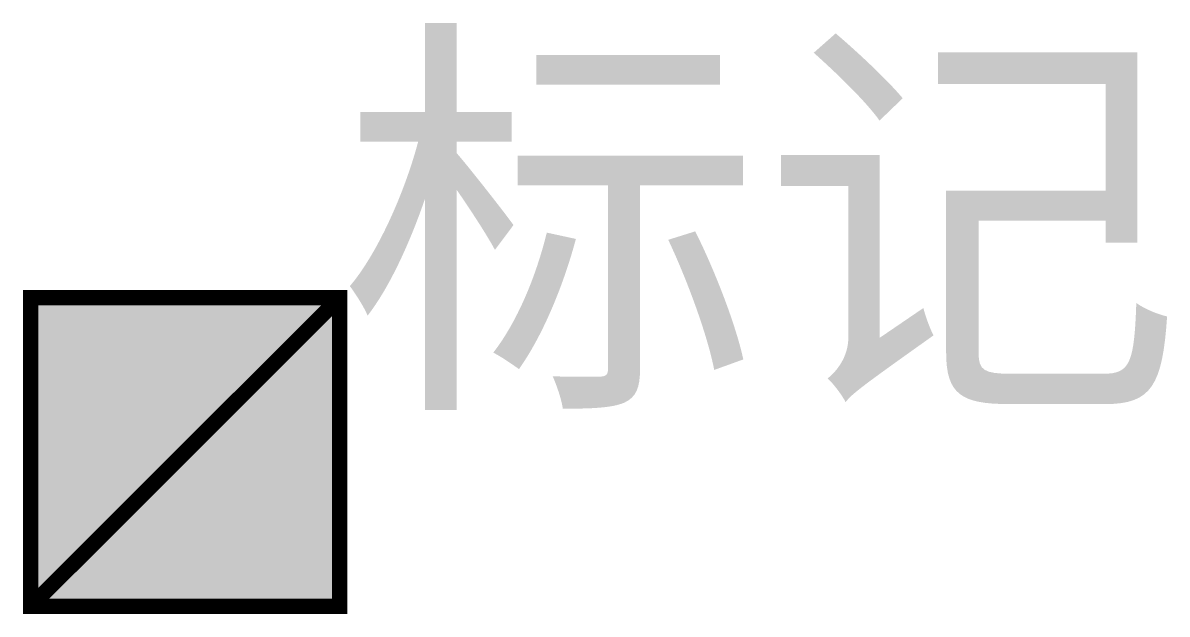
# Model space of a CAD drawing. Extents: x -1.05 to 6.35, y -1.05 to 2.78.
import ezdxf

# ---------------------------------------------------------------- set-up
doc = ezdxf.new("R2010")
doc.units = 0
doc.header["$MEASUREMENT"] = 0
doc.layers.get('0').update_dxf_attribs({"linetype": 'CONTINUOUS'})
doc.styles.get("Standard").update_dxf_attribs({"font": 'SimSun.ttf'})

msp = doc.modelspace()

# ---------------------------------------------------------------- hatches: boundary and pattern name
msp.add_hatch(color=255).paths.add_polyline_path([(-1, 1), (1, 1), (1, -1), (-1, -1)])

# ---------------------------------------------------------------- linework, layer by layer
at = {"color": 6, "const_width": 0.1}
msp.add_lwpolyline([(-1, 1), (1, 1), (1, -1), (-1, -1)], close=True, dxfattribs=at)
msp.add_lwpolyline([(-1, -1), (1, 1)], dxfattribs=at)

# ---------------------------------------------------------------- texts
msp.add_attdef('标记', (1, 0.4878), '标记', height=2)

doc.saveas('drawing.dxf')
